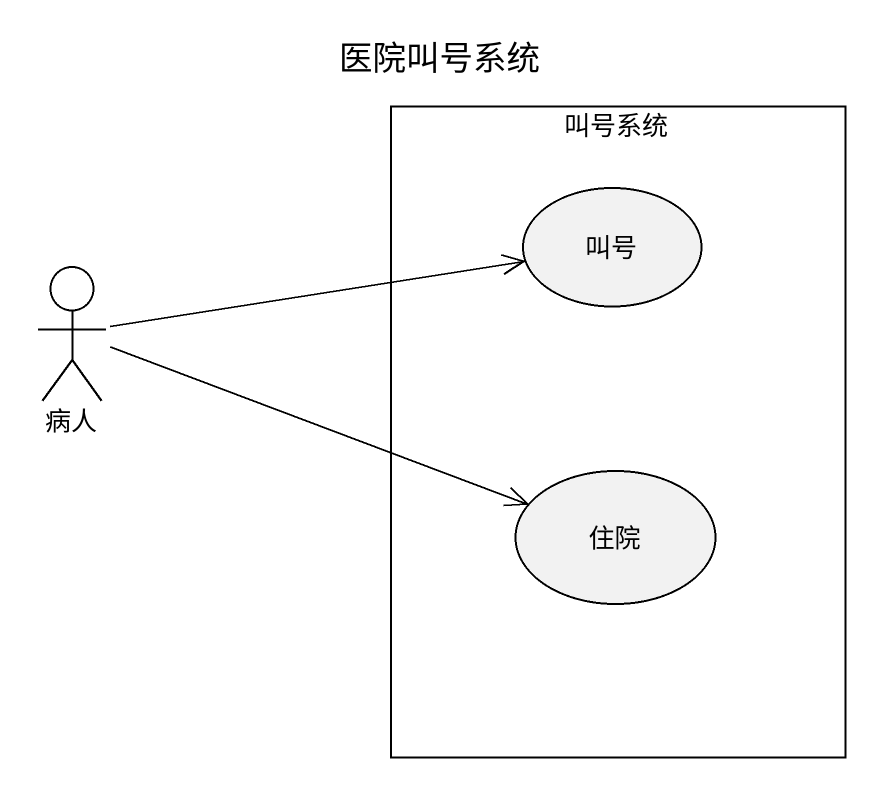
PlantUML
@startuml
title 医院叫号系统
rectangle 叫号系统 {
  usecase 叫号
  usecase 住院
}
actor 病人
病人 -right-> 叫号
病人 -right-> 住院
@enduml
